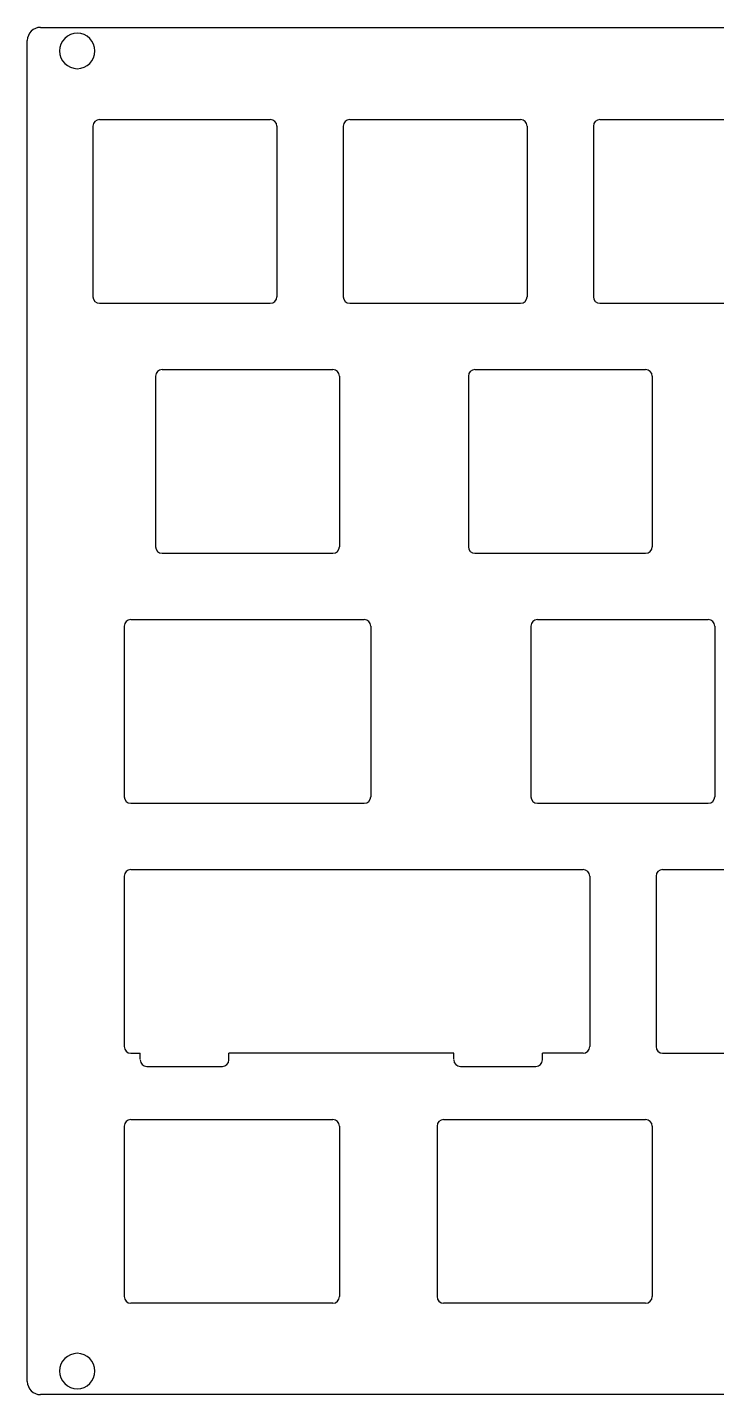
# Model space of a CAD drawing. Header units: inches. Extents: x 193 to 484, y 138 to 243.
# Drawn here: x 193.5 to 246, y 138.4 to 242.6 of the extents above; entities that cross this region are included whole.
import ezdxf

# ---------------------------------------------------------------- set-up
doc = ezdxf.new("R2010")
doc.units = ezdxf.units.IN
doc.header["$MEASUREMENT"] = 0

# ---------------------------------------------------------------- blocks, each defined once
blk = doc.blocks.new('block 6')
at = {"color": 7, "lineweight": 25, "true_color": 0xffffff}
blk.add_open_spline([(198.64, 140.2), (198.64, 140.95), (198.04, 141.55), (197.29, 141.55), (196.55, 141.55), (195.94, 140.95), (195.94, 140.2)], degree=3, knots=[0, 0, 0, 0, 1, 1, 1, 2, 2, 2, 2], dxfattribs=at)
blk = doc.blocks.new('block 7')
at = {"color": 7, "lineweight": 25, "true_color": 0xffffff}
blk.add_open_spline([(198.64, 240.8), (198.64, 241.55), (198.04, 242.15), (197.29, 242.15), (196.55, 242.15), (195.94, 241.55), (195.94, 240.8)], degree=3, knots=[0, 0, 0, 0, 1, 1, 1, 2, 2, 2, 2], dxfattribs=at)
blk = doc.blocks.new('block 11')
at = {"color": 7, "lineweight": 25, "true_color": 0xffffff}
blk.add_open_spline([(193.49, 139.4), (193.49, 138.85), (193.94, 138.4), (194.49, 138.4)], degree=3, dxfattribs=at)
blk = doc.blocks.new('block 12')
at = {"color": 7, "lineweight": 25, "true_color": 0xffffff}
blk.add_open_spline([(194.49, 242.6), (193.94, 242.6), (193.49, 242.15), (193.49, 241.6)], degree=3, dxfattribs=at)
blk = doc.blocks.new('block 13')
at = {"color": 7, "lineweight": 25, "true_color": 0xffffff}
blk.add_open_spline([(195.94, 240.8), (195.94, 240.05), (196.55, 239.45), (197.29, 239.45), (198.04, 239.45), (198.64, 240.05), (198.64, 240.8)], degree=3, knots=[0, 0, 0, 0, 1, 1, 1, 2, 2, 2, 2], dxfattribs=at)
blk = doc.blocks.new('block 18')
at = {"color": 7, "lineweight": 25, "true_color": 0xffffff}
blk.add_open_spline([(195.94, 140.2), (195.94, 139.45), (196.55, 138.85), (197.29, 138.85), (198.04, 138.85), (198.64, 139.45), (198.64, 140.2)], degree=3, knots=[0, 0, 0, 0, 1, 1, 1, 2, 2, 2, 2], dxfattribs=at)
blk = doc.blocks.new('block 21')
at = {"color": 7, "lineweight": 25, "true_color": 0xffffff}
blk.add_lwpolyline([(483.19, 138.4), (194.49, 138.4)], dxfattribs=at)
blk = doc.blocks.new('block 22')
at = {"color": 7, "lineweight": 25, "true_color": 0xffffff}
blk.add_lwpolyline([(193.49, 139.4), (193.49, 241.6)], dxfattribs=at)
blk = doc.blocks.new('block 23')
at = {"color": 7, "lineweight": 25, "true_color": 0xffffff}
blk.add_lwpolyline([(194.49, 242.6), (483.19, 242.6)], dxfattribs=at)
blk = doc.blocks.new('block 24')
at = {"color": 7, "lineweight": 25, "true_color": 0xffffff}
blk.add_lwpolyline([(198.99, 235.57), (211.99, 235.57)], dxfattribs=at)
blk = doc.blocks.new('block 25')
at = {"color": 7, "lineweight": 25, "true_color": 0xffffff}
blk.add_lwpolyline([(198.99, 221.57), (211.99, 221.57)], dxfattribs=at)
blk = doc.blocks.new('block 26')
at = {"color": 7, "lineweight": 25, "true_color": 0xffffff}
blk.add_lwpolyline([(198.49, 235.07), (198.49, 222.07)], dxfattribs=at)
blk = doc.blocks.new('block 27')
at = {"color": 7, "lineweight": 25, "true_color": 0xffffff}
blk.add_lwpolyline([(212.49, 235.07), (212.49, 222.07)], dxfattribs=at)
blk = doc.blocks.new('block 28')
at = {"color": 7, "lineweight": 25, "true_color": 0xffffff}
blk.add_open_spline([(198.99, 235.57), (198.72, 235.57), (198.49, 235.34), (198.49, 235.07)], degree=3, dxfattribs=at)
blk = doc.blocks.new('block 29')
at = {"color": 7, "lineweight": 25, "true_color": 0xffffff}
blk.add_open_spline([(212.49, 235.07), (212.49, 235.34), (212.27, 235.57), (211.99, 235.57)], degree=3, dxfattribs=at)
blk = doc.blocks.new('block 30')
at = {"color": 7, "lineweight": 25, "true_color": 0xffffff}
blk.add_open_spline([(198.49, 222.07), (198.49, 221.79), (198.72, 221.57), (198.99, 221.57)], degree=3, dxfattribs=at)
blk = doc.blocks.new('block 31')
at = {"color": 7, "lineweight": 25, "true_color": 0xffffff}
blk.add_open_spline([(211.99, 221.57), (212.27, 221.57), (212.49, 221.79), (212.49, 222.07)], degree=3, dxfattribs=at)
blk = doc.blocks.new('block 32')
at = {"color": 7, "lineweight": 25, "true_color": 0xffffff}
blk.add_lwpolyline([(218.04, 235.57), (231.04, 235.57)], dxfattribs=at)
blk = doc.blocks.new('block 33')
at = {"color": 7, "lineweight": 25, "true_color": 0xffffff}
blk.add_lwpolyline([(218.04, 221.57), (231.04, 221.57)], dxfattribs=at)
blk = doc.blocks.new('block 34')
at = {"color": 7, "lineweight": 25, "true_color": 0xffffff}
blk.add_lwpolyline([(217.54, 235.07), (217.54, 222.07)], dxfattribs=at)
blk = doc.blocks.new('block 35')
at = {"color": 7, "lineweight": 25, "true_color": 0xffffff}
blk.add_lwpolyline([(231.54, 235.07), (231.54, 222.07)], dxfattribs=at)
blk = doc.blocks.new('block 36')
at = {"color": 7, "lineweight": 25, "true_color": 0xffffff}
blk.add_open_spline([(218.04, 235.57), (217.77, 235.57), (217.54, 235.34), (217.54, 235.07)], degree=3, dxfattribs=at)
blk = doc.blocks.new('block 37')
at = {"color": 7, "lineweight": 25, "true_color": 0xffffff}
blk.add_open_spline([(231.54, 235.07), (231.54, 235.34), (231.32, 235.57), (231.04, 235.57)], degree=3, dxfattribs=at)
blk = doc.blocks.new('block 38')
at = {"color": 7, "lineweight": 25, "true_color": 0xffffff}
blk.add_open_spline([(217.54, 222.07), (217.54, 221.79), (217.77, 221.57), (218.04, 221.57)], degree=3, dxfattribs=at)
blk = doc.blocks.new('block 39')
at = {"color": 7, "lineweight": 25, "true_color": 0xffffff}
blk.add_open_spline([(231.04, 221.57), (231.32, 221.57), (231.54, 221.79), (231.54, 222.07)], degree=3, dxfattribs=at)
blk = doc.blocks.new('block 40')
at = {"color": 7, "lineweight": 25, "true_color": 0xffffff}
blk.add_lwpolyline([(237.09, 235.57), (250.09, 235.57)], dxfattribs=at)
blk = doc.blocks.new('block 41')
at = {"color": 7, "lineweight": 25, "true_color": 0xffffff}
blk.add_lwpolyline([(237.09, 221.57), (250.09, 221.57)], dxfattribs=at)
blk = doc.blocks.new('block 42')
at = {"color": 7, "lineweight": 25, "true_color": 0xffffff}
blk.add_lwpolyline([(236.59, 235.07), (236.59, 222.07)], dxfattribs=at)
blk = doc.blocks.new('block 44')
at = {"color": 7, "lineweight": 25, "true_color": 0xffffff}
blk.add_open_spline([(237.09, 235.57), (236.82, 235.57), (236.59, 235.34), (236.59, 235.07)], degree=3, dxfattribs=at)
blk = doc.blocks.new('block 46')
at = {"color": 7, "lineweight": 25, "true_color": 0xffffff}
blk.add_open_spline([(236.59, 222.07), (236.59, 221.79), (236.82, 221.57), (237.09, 221.57)], degree=3, dxfattribs=at)
blk = doc.blocks.new('block 150')
at = {"color": 7, "lineweight": 25, "true_color": 0xffffff}
blk.add_lwpolyline([(203.76, 216.52), (216.76, 216.52)], dxfattribs=at)
blk = doc.blocks.new('block 151')
at = {"color": 7, "lineweight": 25, "true_color": 0xffffff}
blk.add_lwpolyline([(203.76, 202.52), (216.76, 202.52)], dxfattribs=at)
blk = doc.blocks.new('block 152')
at = {"color": 7, "lineweight": 25, "true_color": 0xffffff}
blk.add_lwpolyline([(203.26, 216.02), (203.26, 203.02)], dxfattribs=at)
blk = doc.blocks.new('block 153')
at = {"color": 7, "lineweight": 25, "true_color": 0xffffff}
blk.add_lwpolyline([(217.26, 216.02), (217.26, 203.02)], dxfattribs=at)
blk = doc.blocks.new('block 154')
at = {"color": 7, "lineweight": 25, "true_color": 0xffffff}
blk.add_open_spline([(203.76, 216.52), (203.48, 216.52), (203.26, 216.29), (203.26, 216.02)], degree=3, dxfattribs=at)
blk = doc.blocks.new('block 155')
at = {"color": 7, "lineweight": 25, "true_color": 0xffffff}
blk.add_open_spline([(217.26, 216.02), (217.26, 216.29), (217.03, 216.52), (216.76, 216.52)], degree=3, dxfattribs=at)
blk = doc.blocks.new('block 156')
at = {"color": 7, "lineweight": 25, "true_color": 0xffffff}
blk.add_open_spline([(203.26, 203.02), (203.26, 202.74), (203.48, 202.52), (203.76, 202.52)], degree=3, dxfattribs=at)
blk = doc.blocks.new('block 157')
at = {"color": 7, "lineweight": 25, "true_color": 0xffffff}
blk.add_open_spline([(216.76, 202.52), (217.03, 202.52), (217.26, 202.74), (217.26, 203.02)], degree=3, dxfattribs=at)
blk = doc.blocks.new('block 158')
at = {"color": 7, "lineweight": 25, "true_color": 0xffffff}
blk.add_lwpolyline([(227.57, 216.52), (240.57, 216.52)], dxfattribs=at)
blk = doc.blocks.new('block 159')
at = {"color": 7, "lineweight": 25, "true_color": 0xffffff}
blk.add_lwpolyline([(227.57, 202.52), (240.57, 202.52)], dxfattribs=at)
blk = doc.blocks.new('block 160')
at = {"color": 7, "lineweight": 25, "true_color": 0xffffff}
blk.add_lwpolyline([(227.07, 216.02), (227.07, 203.02)], dxfattribs=at)
blk = doc.blocks.new('block 161')
at = {"color": 7, "lineweight": 25, "true_color": 0xffffff}
blk.add_lwpolyline([(241.07, 216.02), (241.07, 203.02)], dxfattribs=at)
blk = doc.blocks.new('block 162')
at = {"color": 7, "lineweight": 25, "true_color": 0xffffff}
blk.add_open_spline([(227.57, 216.52), (227.29, 216.52), (227.07, 216.29), (227.07, 216.02)], degree=3, dxfattribs=at)
blk = doc.blocks.new('block 163')
at = {"color": 7, "lineweight": 25, "true_color": 0xffffff}
blk.add_open_spline([(241.07, 216.02), (241.07, 216.29), (240.84, 216.52), (240.57, 216.52)], degree=3, dxfattribs=at)
blk = doc.blocks.new('block 164')
at = {"color": 7, "lineweight": 25, "true_color": 0xffffff}
blk.add_open_spline([(227.07, 203.02), (227.07, 202.74), (227.29, 202.52), (227.57, 202.52)], degree=3, dxfattribs=at)
blk = doc.blocks.new('block 165')
at = {"color": 7, "lineweight": 25, "true_color": 0xffffff}
blk.add_open_spline([(240.57, 202.52), (240.84, 202.52), (241.07, 202.74), (241.07, 203.02)], degree=3, dxfattribs=at)
blk = doc.blocks.new('block 262')
at = {"color": 7, "lineweight": 25, "true_color": 0xffffff}
blk.add_lwpolyline([(200.87, 196.97), (200.87, 183.97)], dxfattribs=at)
blk = doc.blocks.new('block 263')
at = {"color": 7, "lineweight": 25, "true_color": 0xffffff}
blk.add_open_spline([(201.37, 197.47), (201.1, 197.47), (200.87, 197.24), (200.87, 196.97)], degree=3, dxfattribs=at)
blk = doc.blocks.new('block 264')
at = {"color": 7, "lineweight": 25, "true_color": 0xffffff}
blk.add_open_spline([(200.87, 183.97), (200.87, 183.69), (201.1, 183.47), (201.37, 183.47)], degree=3, dxfattribs=at)
blk = doc.blocks.new('block 265')
at = {"color": 7, "lineweight": 25, "true_color": 0xffffff}
blk.add_lwpolyline([(219.64, 196.97), (219.64, 183.97)], dxfattribs=at)
blk = doc.blocks.new('block 266')
at = {"color": 7, "lineweight": 25, "true_color": 0xffffff}
blk.add_open_spline([(219.64, 196.97), (219.64, 197.24), (219.41, 197.47), (219.14, 197.47)], degree=3, dxfattribs=at)
blk = doc.blocks.new('block 267')
at = {"color": 7, "lineweight": 25, "true_color": 0xffffff}
blk.add_open_spline([(219.14, 183.47), (219.41, 183.47), (219.64, 183.69), (219.64, 183.97)], degree=3, dxfattribs=at)
blk = doc.blocks.new('block 268')
at = {"color": 7, "lineweight": 25, "true_color": 0xffffff}
blk.add_lwpolyline([(232.33, 197.47), (245.33, 197.47)], dxfattribs=at)
blk = doc.blocks.new('block 269')
at = {"color": 7, "lineweight": 25, "true_color": 0xffffff}
blk.add_lwpolyline([(232.33, 183.47), (245.33, 183.47)], dxfattribs=at)
blk = doc.blocks.new('block 270')
at = {"color": 7, "lineweight": 25, "true_color": 0xffffff}
blk.add_lwpolyline([(231.83, 196.97), (231.83, 183.97)], dxfattribs=at)
blk = doc.blocks.new('block 271')
at = {"color": 7, "lineweight": 25, "true_color": 0xffffff}
blk.add_lwpolyline([(245.83, 196.97), (245.83, 183.97)], dxfattribs=at)
blk = doc.blocks.new('block 272')
at = {"color": 7, "lineweight": 25, "true_color": 0xffffff}
blk.add_open_spline([(232.33, 197.47), (232.05, 197.47), (231.83, 197.24), (231.83, 196.97)], degree=3, dxfattribs=at)
blk = doc.blocks.new('block 273')
at = {"color": 7, "lineweight": 25, "true_color": 0xffffff}
blk.add_open_spline([(245.83, 196.97), (245.83, 197.24), (245.61, 197.47), (245.33, 197.47)], degree=3, dxfattribs=at)
blk = doc.blocks.new('block 274')
at = {"color": 7, "lineweight": 25, "true_color": 0xffffff}
blk.add_open_spline([(231.83, 183.97), (231.83, 183.69), (232.05, 183.47), (232.33, 183.47)], degree=3, dxfattribs=at)
blk = doc.blocks.new('block 275')
at = {"color": 7, "lineweight": 25, "true_color": 0xffffff}
blk.add_open_spline([(245.33, 183.47), (245.61, 183.47), (245.83, 183.69), (245.83, 183.97)], degree=3, dxfattribs=at)
blk = doc.blocks.new('block 380')
at = {"color": 7, "lineweight": 25, "true_color": 0xffffff}
blk.add_lwpolyline([(200.87, 177.92), (200.87, 164.92)], dxfattribs=at)
blk = doc.blocks.new('block 381')
at = {"color": 7, "lineweight": 25, "true_color": 0xffffff}
blk.add_open_spline([(201.37, 178.42), (201.1, 178.42), (200.87, 178.19), (200.87, 177.92)], degree=3, dxfattribs=at)
blk = doc.blocks.new('block 382')
at = {"color": 7, "lineweight": 25, "true_color": 0xffffff}
blk.add_open_spline([(200.87, 164.92), (200.87, 164.64), (201.1, 164.42), (201.37, 164.42)], degree=3, dxfattribs=at)
blk = doc.blocks.new('block 383')
at = {"color": 7, "lineweight": 25, "true_color": 0xffffff}
blk.add_lwpolyline([(226.46, 163.42), (232.21, 163.42)], dxfattribs=at)
blk = doc.blocks.new('block 384')
at = {"color": 7, "lineweight": 25, "true_color": 0xffffff}
blk.add_open_spline([(225.96, 163.92), (225.96, 163.64), (226.19, 163.42), (226.46, 163.42)], degree=3, dxfattribs=at)
blk = doc.blocks.new('block 385')
at = {"color": 7, "lineweight": 25, "true_color": 0xffffff}
blk.add_open_spline([(232.21, 163.42), (232.49, 163.42), (232.71, 163.64), (232.71, 163.92)], degree=3, dxfattribs=at)
blk = doc.blocks.new('block 386')
at = {"color": 7, "lineweight": 25, "true_color": 0xffffff}
blk.add_lwpolyline([(202.59, 163.42), (208.34, 163.42)], dxfattribs=at)
blk = doc.blocks.new('block 387')
at = {"color": 7, "lineweight": 25, "true_color": 0xffffff}
blk.add_open_spline([(202.09, 163.92), (202.09, 163.64), (202.31, 163.42), (202.59, 163.42)], degree=3, dxfattribs=at)
blk = doc.blocks.new('block 388')
at = {"color": 7, "lineweight": 25, "true_color": 0xffffff}
blk.add_open_spline([(208.34, 163.42), (208.61, 163.42), (208.84, 163.64), (208.84, 163.92)], degree=3, dxfattribs=at)
blk = doc.blocks.new('block 389')
at = {"color": 7, "lineweight": 25, "true_color": 0xffffff}
blk.add_lwpolyline([(236.31, 177.92), (236.31, 164.92)], dxfattribs=at)
blk = doc.blocks.new('block 390')
at = {"color": 7, "lineweight": 25, "true_color": 0xffffff}
blk.add_open_spline([(236.31, 177.92), (236.31, 178.19), (236.08, 178.42), (235.81, 178.42)], degree=3, dxfattribs=at)
blk = doc.blocks.new('block 391')
at = {"color": 7, "lineweight": 25, "true_color": 0xffffff}
blk.add_open_spline([(235.81, 164.42), (236.08, 164.42), (236.31, 164.64), (236.31, 164.92)], degree=3, dxfattribs=at)
blk = doc.blocks.new('block 392')
at = {"color": 7, "lineweight": 25, "true_color": 0xffffff}
blk.add_lwpolyline([(241.86, 178.42), (254.86, 178.42)], dxfattribs=at)
blk = doc.blocks.new('block 393')
at = {"color": 7, "lineweight": 25, "true_color": 0xffffff}
blk.add_lwpolyline([(241.86, 164.42), (254.86, 164.42)], dxfattribs=at)
blk = doc.blocks.new('block 394')
at = {"color": 7, "lineweight": 25, "true_color": 0xffffff}
blk.add_lwpolyline([(241.36, 177.92), (241.36, 164.92)], dxfattribs=at)
blk = doc.blocks.new('block 396')
at = {"color": 7, "lineweight": 25, "true_color": 0xffffff}
blk.add_open_spline([(241.86, 178.42), (241.58, 178.42), (241.36, 178.19), (241.36, 177.92)], degree=3, dxfattribs=at)
blk = doc.blocks.new('block 398')
at = {"color": 7, "lineweight": 25, "true_color": 0xffffff}
blk.add_open_spline([(241.36, 164.92), (241.36, 164.64), (241.58, 164.42), (241.86, 164.42)], degree=3, dxfattribs=at)
blk = doc.blocks.new('block 500')
at = {"color": 7, "lineweight": 25, "true_color": 0xffffff}
blk.add_lwpolyline([(200.87, 158.87), (200.87, 145.87)], dxfattribs=at)
blk = doc.blocks.new('block 501')
at = {"color": 7, "lineweight": 25, "true_color": 0xffffff}
blk.add_open_spline([(201.37, 159.37), (201.1, 159.37), (200.87, 159.14), (200.87, 158.87)], degree=3, dxfattribs=at)
blk = doc.blocks.new('block 502')
at = {"color": 7, "lineweight": 25, "true_color": 0xffffff}
blk.add_open_spline([(200.87, 145.87), (200.87, 145.59), (201.1, 145.37), (201.37, 145.37)], degree=3, dxfattribs=at)
blk = doc.blocks.new('block 503')
at = {"color": 7, "lineweight": 25, "true_color": 0xffffff}
blk.add_lwpolyline([(217.26, 158.87), (217.26, 145.87)], dxfattribs=at)
blk = doc.blocks.new('block 504')
at = {"color": 7, "lineweight": 25, "true_color": 0xffffff}
blk.add_open_spline([(217.26, 158.87), (217.26, 159.14), (217.03, 159.37), (216.76, 159.37)], degree=3, dxfattribs=at)
blk = doc.blocks.new('block 505')
at = {"color": 7, "lineweight": 25, "true_color": 0xffffff}
blk.add_open_spline([(216.76, 145.37), (217.03, 145.37), (217.26, 145.59), (217.26, 145.87)], degree=3, dxfattribs=at)
blk = doc.blocks.new('block 506')
at = {"color": 7, "lineweight": 25, "true_color": 0xffffff}
blk.add_lwpolyline([(224.69, 158.87), (224.69, 145.87)], dxfattribs=at)
blk = doc.blocks.new('block 507')
at = {"color": 7, "lineweight": 25, "true_color": 0xffffff}
blk.add_open_spline([(225.19, 159.37), (224.91, 159.37), (224.69, 159.14), (224.69, 158.87)], degree=3, dxfattribs=at)
blk = doc.blocks.new('block 508')
at = {"color": 7, "lineweight": 25, "true_color": 0xffffff}
blk.add_open_spline([(224.69, 145.87), (224.69, 145.59), (224.91, 145.37), (225.19, 145.37)], degree=3, dxfattribs=at)
blk = doc.blocks.new('block 509')
at = {"color": 7, "lineweight": 25, "true_color": 0xffffff}
blk.add_lwpolyline([(241.07, 158.87), (241.07, 145.87)], dxfattribs=at)
blk = doc.blocks.new('block 510')
at = {"color": 7, "lineweight": 25, "true_color": 0xffffff}
blk.add_open_spline([(241.07, 158.87), (241.07, 159.14), (240.84, 159.37), (240.57, 159.37)], degree=3, dxfattribs=at)
blk = doc.blocks.new('block 511')
at = {"color": 7, "lineweight": 25, "true_color": 0xffffff}
blk.add_open_spline([(240.57, 145.37), (240.84, 145.37), (241.07, 145.59), (241.07, 145.87)], degree=3, dxfattribs=at)
blk = doc.blocks.new('block 607')
at = {"color": 7, "lineweight": 25, "true_color": 0xffffff}
blk.add_lwpolyline([(201.37, 197.47), (219.14, 197.47)], dxfattribs=at)
blk = doc.blocks.new('block 608')
at = {"color": 7, "lineweight": 25, "true_color": 0xffffff}
blk.add_lwpolyline([(201.37, 183.47), (219.14, 183.47)], dxfattribs=at)
blk = doc.blocks.new('block 609')
at = {"color": 7, "lineweight": 25, "true_color": 0xffffff}
blk.add_lwpolyline([(201.37, 178.42), (235.81, 178.42)], dxfattribs=at)
blk = doc.blocks.new('block 610')
at = {"color": 7, "lineweight": 25, "true_color": 0xffffff}
blk.add_lwpolyline([(202.09, 163.96), (202.09, 164.42)], dxfattribs=at)
blk = doc.blocks.new('block 611')
at = {"color": 7, "lineweight": 25, "true_color": 0xffffff}
blk.add_lwpolyline([(208.84, 163.92), (208.84, 164.42)], dxfattribs=at)
blk = doc.blocks.new('block 612')
at = {"color": 7, "lineweight": 25, "true_color": 0xffffff}
blk.add_lwpolyline([(225.96, 163.96), (225.96, 164.42)], dxfattribs=at)
blk = doc.blocks.new('block 613')
at = {"color": 7, "lineweight": 25, "true_color": 0xffffff}
blk.add_lwpolyline([(232.71, 163.92), (232.71, 164.42)], dxfattribs=at)
blk = doc.blocks.new('block 614')
at = {"color": 7, "lineweight": 25, "true_color": 0xffffff}
blk.add_lwpolyline([(201.37, 164.42), (202.09, 164.42)], dxfattribs=at)
blk = doc.blocks.new('block 615')
at = {"color": 7, "lineweight": 25, "true_color": 0xffffff}
blk.add_lwpolyline([(225.96, 164.42), (208.84, 164.42)], dxfattribs=at)
blk = doc.blocks.new('block 616')
at = {"color": 7, "lineweight": 25, "true_color": 0xffffff}
blk.add_lwpolyline([(235.81, 164.42), (232.71, 164.42)], dxfattribs=at)
blk = doc.blocks.new('block 617')
at = {"color": 7, "lineweight": 25, "true_color": 0xffffff}
blk.add_lwpolyline([(201.37, 159.37), (216.76, 159.37)], dxfattribs=at)
blk = doc.blocks.new('block 618')
at = {"color": 7, "lineweight": 25, "true_color": 0xffffff}
blk.add_lwpolyline([(216.76, 145.37), (201.37, 145.37)], dxfattribs=at)
blk = doc.blocks.new('block 619')
at = {"color": 7, "lineweight": 25, "true_color": 0xffffff}
blk.add_lwpolyline([(225.19, 159.37), (240.57, 159.37)], dxfattribs=at)
blk = doc.blocks.new('block 620')
at = {"color": 7, "lineweight": 25, "true_color": 0xffffff}
blk.add_lwpolyline([(240.57, 145.37), (225.19, 145.37)], dxfattribs=at)

msp = doc.modelspace()

# ---------------------------------------------------------------- block references
for name in ['block 12', 'block 23', 'block 7', 'block 22', 'block 13', 'block 28', 'block 24', 'block 29', 'block 36', 'block 32', 'block 37', 'block 44', 'block 40', 'block 26', 'block 27', 'block 34', 'block 35', 'block 42', 'block 30', 'block 31', 'block 38', 'block 39', 'block 46', 'block 25', 'block 33', 'block 41', 'block 154', 'block 152', 'block 150', 'block 155', 'block 153', 'block 162', 'block 160', 'block 158', 'block 163', 'block 161', 'block 156', 'block 151', 'block 157', 'block 164', 'block 159', 'block 165', 'block 263', 'block 262', 'block 607', 'block 266', 'block 265', 'block 272', 'block 270', 'block 268', 'block 273', 'block 271', 'block 264', 'block 608', 'block 267', 'block 274', 'block 269', 'block 275', 'block 381', 'block 609', 'block 390', 'block 396', 'block 392', 'block 380', 'block 389', 'block 394', 'block 382', 'block 391', 'block 398', 'block 614', 'block 610', 'block 387', 'block 388', 'block 611', 'block 615', 'block 612', 'block 384', 'block 385', 'block 613', 'block 616', 'block 393', 'block 386', 'block 383', 'block 501', 'block 500', 'block 617', 'block 504', 'block 503', 'block 507', 'block 506', 'block 619', 'block 510', 'block 509', 'block 502', 'block 618', 'block 505', 'block 508', 'block 620', 'block 511', 'block 6', 'block 18', 'block 11', 'block 21']:
    msp.add_blockref(name, (0, 0))

doc.saveas('drawing.dxf')
